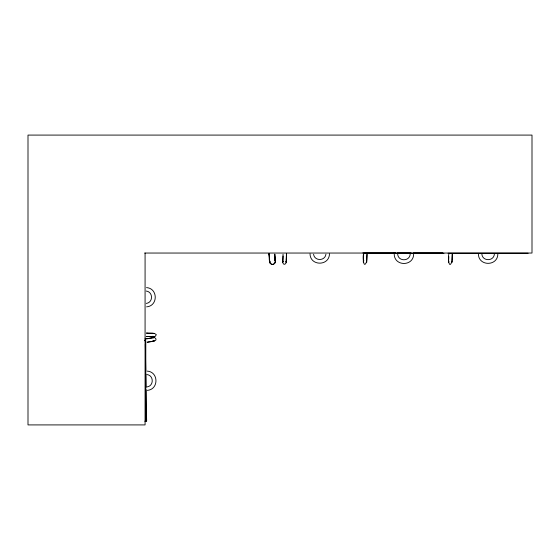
<?xml version="1.0" encoding="UTF-8"?>
<svg xmlns="http://www.w3.org/2000/svg" width="560" height="560" viewBox="0 0 560 560"><rect width="100%" height="100%" fill="white"/><g stroke="black" fill="none" stroke-linecap="round" stroke-linejoin="round"><path stroke-width="0.84" d="M286.454 253.855L286.09 262.92L284.83 264.327L283.556 264.047L282.814 262.752L283.045 254.261M452.025 261.212C448.833 270.725 447.79 256.809 448.826 254.261M286.188 261.198L286.167 262.416L285.985 261.373M452.242 253.855L451.955 262.416L451.766 261.373M363.559 254.142C362.474 256.725 363.643 270.585 366.758 261.093M366.954 254.338L366.688 262.297L366.499 261.254M286.566 253.876L286.272 260.554M363.664 254.163L363.405 260.232M367.059 254.366L366.793 260.435M452.347 253.876L452.06 260.554M283.073 256.046L282.884 260.351M448.833 256.613L448.665 260.351M282.849 261.009L282.779 262.192L282.863 261.667M363.37 260.89L363.3 262.073L363.853 260.666M448.637 261.009L448.567 262.192L448.644 261.667M269.087 253.855C270.375 257.012 267.498 263.228 271.95 264.327M275.128 262.192L274.82 263.256M329.462 253.799C329.371 266.217 310.198 266.287 310.03 253.855M413.651 254.107C413.553 266.532 394.387 266.595 394.219 254.17M497.84 253.988C497.742 266.413 478.569 266.476 478.401 254.051M410.207 254.079C409.745 261.632 398.167 261.674 397.663 254.121M494.396 253.967C493.927 261.52 482.356 261.555 481.845 254.009M269.626 261.877L269.57 262.395L268.912 253.876M325.934 254.219C325.108 261.219 314.426 261.254 313.565 254.254M282.856 261.681L283.045 261.198M448.644 261.681L448.833 261.198M270.06 261.373L269.885 262.941L271.264 264.145M273.847 264.047L274.4 263.697M153.09 337.932L154.063 337.526L146.398 338.786M273.196 264.278C277.382 262.927 274.169 257.355 274.876 254.261M146.286 336.525C149.345 335.804 155.246 338.716 156.359 334.74C154.098 332.066 149.667 333.767 146.51 333.032M154.042 337.533L151.907 337.932M146.286 303.422C153.286 302.554 153.251 291.872 146.251 291.046M147.007 386.925C154.007 386.057 153.965 375.375 146.965 374.549M146.58 306.852C158.158 306.068 158.095 288.323 146.517 287.609M147.294 390.355C158.872 389.578 158.809 371.833 147.231 371.119M151.522 338.002L148.666 338.506M148.127 338.597L146.426 338.891M147.259 342.279C149.107 341.663 160.062 341.488 154.56 337.498M147.231 342.174L154.315 341.012L152.88 340.746M272.475 264.369L273.385 264.278M154.427 333.403L146.489 333.137M152.817 336.238L154.777 336.756M145.061 421.246L146.65 421.043L146.104 389.648M154.042 337.526L154.581 337.498M395.829 252.847L394.191 252.84M145.054 421.071L146.65 421.043M362.845 252.924L394.632 252.924M397.159 252.924L411.117 252.924M413.287 252.924L442.855 252.924M144.683 253.043L532 253.043L532 135.086L28 135.086L28 424.914L145.075 424.914L145.075 253.043M448.042 253.239L528.122 253.239M363.853 253.351L443.933 253.351M146.314 336.42L154.245 336.791M271.754 264.327L272.671 264.369M275.177 261.667L275.31 262.192L275.24 261.534M275.17 260.701L274.708 254.282M274.974 260.701L274.673 256.613M144.774 340.361L144.809 340.809M269.108 253.876L269.752 262.395L269.283 253.855M274.687 254.261L275.072 260.687M145.215 338.198L145.264 340.816M145.32 344.302L145.789 371.378M145.831 373.954L146.069 387.387M145.789 340.739L145.789 420.819"/></g></svg>
